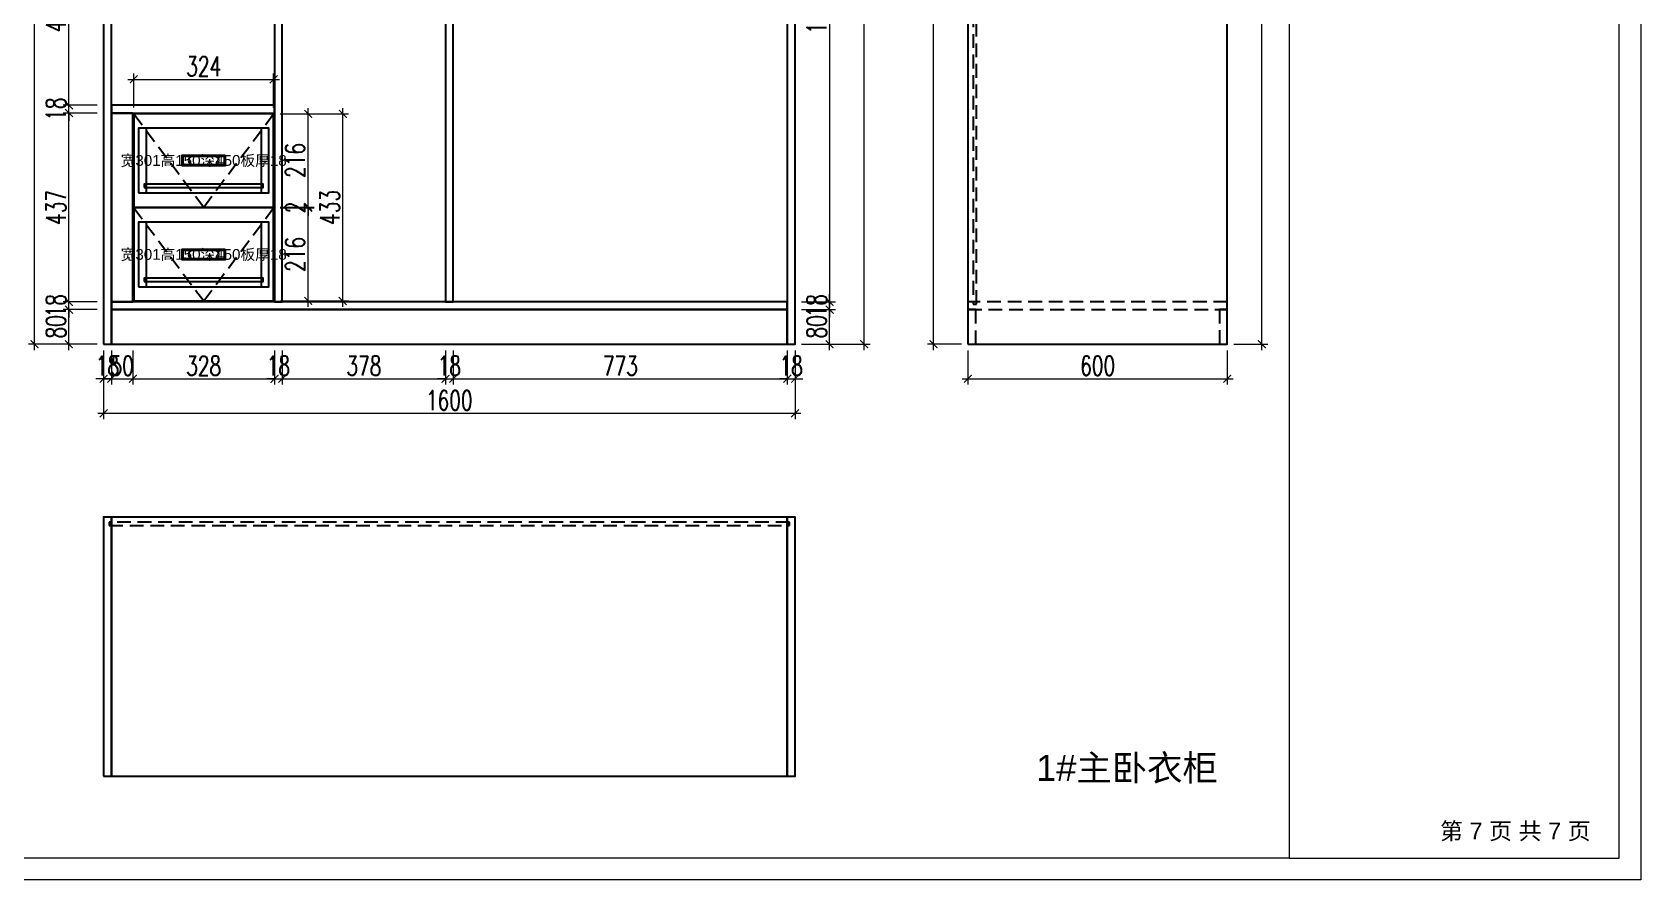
# Model space of a CAD drawing. Header units: millimetres. Extents: x -38266 to -32473, y -5741 to 727.
# Drawn here: x -36195 to -32473, y -5741 to -3779 of the extents above; entities that cross this region are included whole.
import ezdxf
from ezdxf.enums import TextEntityAlignment as Align

# ---------------------------------------------------------------- set-up
doc = ezdxf.new("R2010")
doc.units = ezdxf.units.MM
doc.header["$LTSCALE"] = 5
doc.linetypes.add('HIDDEN', pattern=[9.525, 6.35, -3.175])
for name, color, linetype in [('0-标注', 7, 'Continuous'), ('图框', 7, 'Continuous'), ('抽屉盒', 8, 'Continuous'), ('文字', 2, 'Continuous'), ('暗拉手', 252, 'Continuous'), ('柜体结构', 7, 'Continuous'), ('柜体虚线', 8, 'HIDDEN'), ('门板图纸', 6, 'Continuous'), ('门板开启线', 8, 'HIDDEN'), ('门板遮罩', 7, 'Continuous')]:
    doc.layers.add(name, color=color, linetype=linetype)
doc.styles.add('DIMTEXT', font='simplex.shx', dxfattribs={"width": 0.7, "bigfont": 'gbcbig.shx'})
doc.styles.get("Standard").update_dxf_attribs({"font": 'arial.ttf'})
doc.dimstyles.new('雷神标注3', dxfattribs={"dimscale": 15, "dimtxt": 3, "dimasz": 1.2, "dimexe": 0.9, "dimexo": 1, "dimgap": 0.5, "dimtad": 1, "dimdec": 0, "dimzin": 13, "dimdsep": 46, "dimtxsty": 'DIMTEXT', "dimblk1": 'ARCHTICK', "dimblk2": 'ARCHTICK', "dimsah": 1, "dimcen": 2, "dimdle": 0.9, "dimclrd": 1, "dimclre": 1, "dimclrt": 1, "dimadec": 1, "dimazin": 0, "dimtfac": 1, "dimtdec": 0, "dimtix": 1, "dimtmove": 1, "dimatfit": 3, "dimfxl": 5, "dimfxlon": 1, "dimtolj": 1, "dimtzin": 13, "dimlwd": 5, "dimlwe": 5, "dimarcsym": 0})

# ---------------------------------------------------------------- blocks, each defined once
blk = doc.blocks.new('雷神工具箱暗拉手')
at = {"ltscale": 133.333333}
blk.add_lwpolyline([(50, 12.5), (50, -12.5), (-50, -12.5), (-50, 12.5)], close=True, dxfattribs=at)
at = {"color": 250, "ltscale": 133.333333}
blk.add_lwpolyline([(47.5, 10), (47.5, -10), (-47.5, -10), (-47.5, 10)], close=True, dxfattribs=at)
at = {"color": 8, "ltscale": 133.333333}
blk.add_lwpolyline([(25, -10, 1), (25, 10), (-25, 10, 1), (-25, -10), (26.3, -10)], format="xyb", dxfattribs=at)
blk = doc.blocks.new('_ARCHTICK')
at = {"color": 0, "linetype": 'ByBlock', "const_width": 0.15}
blk.add_lwpolyline([(-0.5, -0.5), (0.5, 0.5)], dxfattribs=at)
blk = doc.blocks.new('*D8')
at = {"layer": '0-标注', "color": 1, "lineweight": 5, "transparency": 16777216}
for p, q in [((-35972.9, -3888.2), (-35622.4, -3888.2)), ((-35959.4, -3953.2), (-35959.4, -3874.7)), ((-35635.9, -3953.2), (-35635.9, -3874.7))]:
    blk.add_line(p, q, dxfattribs=at)
at = {"layer": 'Defpoints', "color": 0, "transparency": 16777216}
for p in [(-35635.9, -3888.2), (-35959.4, -3968.2), (-35635.9, -3968.2)]:
    blk.add_point(p, dxfattribs=at)
at = {"layer": '0-标注', "color": 1, "lineweight": 5, "transparency": 16777216, "xscale": 17.99999999999999, "yscale": 17.99999999999999, "zscale": 17.99999999999999, "rotation": 180}
blk.add_blockref('_ARCHTICK', (-35959.4, -3888.2), dxfattribs=at)
at = {"layer": '0-标注', "color": 1, "lineweight": 5, "transparency": 16777216, "xscale": 17.99999999999999, "yscale": 17.99999999999999, "zscale": 17.99999999999999}
blk.add_blockref('_ARCHTICK', (-35635.9, -3888.2), dxfattribs=at)
at = {"layer": '0-标注', "color": 1, "transparency": 16777216, "insert": (-35797.65, -3858.2), "char_height": 45, "attachment_point": 5, "style": 'DIMTEXT'}
blk.add_mtext('\\A1;324', dxfattribs=at)
blk = doc.blocks.new('*D9')
at = {"layer": '0-标注', "color": 1, "lineweight": 5, "transparency": 16777216}
for p, q in [((-35620.9, -4185.7), (-35542.4, -4185.7)), ((-35555.9, -4414.7), (-35555.9, -4172.2)), ((-35620.9, -4401.2), (-35542.4, -4401.2))]:
    blk.add_line(p, q, dxfattribs=at)
at = {"layer": 'Defpoints', "color": 0, "transparency": 16777216}
for p in [(-35635.9, -4185.7), (-35555.9, -4185.7), (-35635.9, -4401.2)]:
    blk.add_point(p, dxfattribs=at)
at = {"layer": '0-标注', "color": 1, "lineweight": 5, "transparency": 16777216, "xscale": 17.99999999999999, "yscale": 17.99999999999999, "zscale": 17.99999999999999}
for p, rotation in [((-35555.9, -4185.7), 90), ((-35555.9, -4401.2), 270)]:
    blk.add_blockref('_ARCHTICK', p, dxfattribs=dict(at, rotation=rotation))
at = {"layer": '0-标注', "color": 1, "transparency": 16777216, "insert": (-35585.9, -4293.45), "char_height": 45, "attachment_point": 5, "rotation": 90, "style": 'DIMTEXT'}
blk.add_mtext('\\A1;216', dxfattribs=at)
blk = doc.blocks.new('*D10')
at = {"layer": '0-标注', "color": 1, "lineweight": 5, "transparency": 16777216}
for p, q in [((-35555.9, -4183.7), (-35555.9, -4165.7)), ((-35620.9, -4183.7), (-35542.4, -4183.7)), ((-35620.9, -4185.7), (-35542.4, -4185.7)), ((-35555.9, -4185.7), (-35555.9, -4183.7)), ((-35555.9, -4185.7), (-35555.9, -4203.7))]:
    blk.add_line(p, q, dxfattribs=at)
at = {"layer": 'Defpoints', "color": 0, "transparency": 16777216}
for p in [(-35635.9, -4183.7), (-35635.9, -4185.7), (-35555.9, -4183.7)]:
    blk.add_point(p, dxfattribs=at)
at = {"layer": '0-标注', "color": 1, "lineweight": 5, "transparency": 16777216, "xscale": 17.99999999999999, "yscale": 17.99999999999999, "zscale": 17.99999999999999}
for p, rotation in [((-35555.9, -4183.7), 270), ((-35555.9, -4185.7), 90)]:
    blk.add_blockref('_ARCHTICK', p, dxfattribs=dict(at, rotation=rotation))
at = {"layer": '0-标注', "color": 1, "transparency": 16777216, "insert": (-35585.9, -4184.7), "char_height": 45, "attachment_point": 5, "rotation": 90, "style": 'DIMTEXT'}
blk.add_mtext('\\A1;2', dxfattribs=at)
blk = doc.blocks.new('*D11')
at = {"layer": '0-标注', "color": 1, "lineweight": 5, "transparency": 16777216}
for p, q in [((-35620.9, -3968.2), (-35542.4, -3968.2)), ((-35555.9, -4197.2), (-35555.9, -3954.7)), ((-35620.9, -4183.7), (-35542.4, -4183.7))]:
    blk.add_line(p, q, dxfattribs=at)
at = {"layer": 'Defpoints', "color": 0, "transparency": 16777216}
for p in [(-35635.9, -3968.2), (-35555.9, -3968.2), (-35635.9, -4183.7)]:
    blk.add_point(p, dxfattribs=at)
at = {"layer": '0-标注', "color": 1, "lineweight": 5, "transparency": 16777216, "xscale": 17.99999999999999, "yscale": 17.99999999999999, "zscale": 17.99999999999999}
for p, rotation in [((-35555.9, -3968.2), 90), ((-35555.9, -4183.7), 270)]:
    blk.add_blockref('_ARCHTICK', p, dxfattribs=dict(at, rotation=rotation))
at = {"layer": '0-标注', "color": 1, "transparency": 16777216, "insert": (-35585.9, -4075.95), "char_height": 45, "attachment_point": 5, "rotation": 90, "style": 'DIMTEXT'}
blk.add_mtext('\\A1;216', dxfattribs=at)
blk = doc.blocks.new('*D12')
at = {"layer": '0-标注', "color": 1, "lineweight": 5, "transparency": 16777216}
for p, q in [((-35550.9, -3968.2), (-35462.4, -3968.2)), ((-35475.9, -4414.7), (-35475.9, -3954.7)), ((-35550.9, -4401.2), (-35462.4, -4401.2))]:
    blk.add_line(p, q, dxfattribs=at)
at = {"layer": 'Defpoints', "color": 0, "transparency": 16777216}
for p in [(-35635.9, -3968.2), (-35475.9, -3968.2), (-35635.9, -4401.2)]:
    blk.add_point(p, dxfattribs=at)
at = {"layer": '0-标注', "color": 1, "lineweight": 5, "transparency": 16777216, "xscale": 17.99999999999999, "yscale": 17.99999999999999, "zscale": 17.99999999999999}
for p, rotation in [((-35475.9, -3968.2), 90), ((-35475.9, -4401.2), 270)]:
    blk.add_blockref('_ARCHTICK', p, dxfattribs=dict(at, rotation=rotation))
at = {"layer": '0-标注', "color": 1, "transparency": 16777216, "insert": (-35505.9, -4184.7), "char_height": 45, "attachment_point": 5, "rotation": 90, "style": 'DIMTEXT'}
blk.add_mtext('\\A1;433', dxfattribs=at)
blk = doc.blocks.new('*D37')
at = {"layer": '0-标注', "color": 1, "lineweight": 5, "transparency": 16777216}
for p, q in [((-36029.4, -4516.2), (-36029.4, -4594.7)), ((-36011.4, -4516.2), (-36011.4, -4594.7)), ((-36029.4, -4581.2), (-36047.4, -4581.2)), ((-36029.4, -4581.2), (-36011.4, -4581.2)), ((-36011.4, -4581.2), (-35993.4, -4581.2))]:
    blk.add_line(p, q, dxfattribs=at)
at = {"layer": 'Defpoints', "color": 0, "transparency": 16777216}
for p in [(-36029.4, -4501.2), (-36011.4, -4501.2), (-36011.4, -4581.2)]:
    blk.add_point(p, dxfattribs=at)
at = {"layer": '0-标注', "color": 1, "lineweight": 5, "transparency": 16777216, "xscale": 17.99999999999999, "yscale": 17.99999999999999, "zscale": 17.99999999999999}
blk.add_blockref('_ARCHTICK', (-36029.4, -4581.2), dxfattribs=at)
at = {"layer": '0-标注', "color": 1, "lineweight": 5, "transparency": 16777216, "xscale": 17.99999999999999, "yscale": 17.99999999999999, "zscale": 17.99999999999999, "rotation": 180}
blk.add_blockref('_ARCHTICK', (-36011.4, -4581.2), dxfattribs=at)
at = {"layer": '0-标注', "color": 1, "transparency": 16777216, "insert": (-36020.4, -4551.2), "char_height": 45, "attachment_point": 5, "style": 'DIMTEXT'}
blk.add_mtext('\\A1;18', dxfattribs=at)
blk = doc.blocks.new('*D38')
at = {"layer": '0-标注', "color": 1, "lineweight": 5, "transparency": 16777216}
for p, q in [((-36011.4, -4516.2), (-36011.4, -4594.7)), ((-35961.4, -4516.2), (-35961.4, -4594.7)), ((-36011.4, -4581.2), (-36029.4, -4581.2)), ((-36011.4, -4581.2), (-35961.4, -4581.2)), ((-35961.4, -4581.2), (-35943.4, -4581.2))]:
    blk.add_line(p, q, dxfattribs=at)
at = {"layer": 'Defpoints', "color": 0, "transparency": 16777216}
for p in [(-36011.4, -4501.2), (-35961.4, -4501.2), (-35961.4, -4581.2)]:
    blk.add_point(p, dxfattribs=at)
at = {"layer": '0-标注', "color": 1, "lineweight": 5, "transparency": 16777216, "xscale": 17.99999999999999, "yscale": 17.99999999999999, "zscale": 17.99999999999999}
blk.add_blockref('_ARCHTICK', (-36011.4, -4581.2), dxfattribs=at)
at = {"layer": '0-标注', "color": 1, "lineweight": 5, "transparency": 16777216, "xscale": 17.99999999999999, "yscale": 17.99999999999999, "zscale": 17.99999999999999, "rotation": 180}
blk.add_blockref('_ARCHTICK', (-35961.4, -4581.2), dxfattribs=at)
at = {"layer": '0-标注', "color": 1, "transparency": 16777216, "insert": (-35986.4, -4551.2), "char_height": 45, "attachment_point": 5, "style": 'DIMTEXT'}
blk.add_mtext('\\A1;50', dxfattribs=at)
blk = doc.blocks.new('*D39')
at = {"layer": '0-标注', "color": 1, "lineweight": 5, "transparency": 16777216}
for p, q in [((-35961.4, -4516.2), (-35961.4, -4594.7)), ((-35633.9, -4516.2), (-35633.9, -4594.7)), ((-35974.9, -4581.2), (-35620.4, -4581.2))]:
    blk.add_line(p, q, dxfattribs=at)
at = {"layer": 'Defpoints', "color": 0, "transparency": 16777216}
for p in [(-35961.4, -4501.2), (-35633.9, -4501.2), (-35633.9, -4581.2)]:
    blk.add_point(p, dxfattribs=at)
at = {"layer": '0-标注', "color": 1, "lineweight": 5, "transparency": 16777216, "xscale": 17.99999999999999, "yscale": 17.99999999999999, "zscale": 17.99999999999999, "rotation": 180}
blk.add_blockref('_ARCHTICK', (-35961.4, -4581.2), dxfattribs=at)
at = {"layer": '0-标注', "color": 1, "lineweight": 5, "transparency": 16777216, "xscale": 17.99999999999999, "yscale": 17.99999999999999, "zscale": 17.99999999999999}
blk.add_blockref('_ARCHTICK', (-35633.9, -4581.2), dxfattribs=at)
at = {"layer": '0-标注', "color": 1, "transparency": 16777216, "insert": (-35797.65, -4551.2), "char_height": 45, "attachment_point": 5, "style": 'DIMTEXT'}
blk.add_mtext('\\A1;328', dxfattribs=at)
blk = doc.blocks.new('*D40')
at = {"layer": '0-标注', "color": 1, "lineweight": 5, "transparency": 16777216}
for p, q in [((-35633.9, -4516.2), (-35633.9, -4594.7)), ((-35615.9, -4516.2), (-35615.9, -4594.7)), ((-35633.9, -4581.2), (-35651.9, -4581.2)), ((-35633.9, -4581.2), (-35615.9, -4581.2)), ((-35615.9, -4581.2), (-35597.9, -4581.2))]:
    blk.add_line(p, q, dxfattribs=at)
at = {"layer": 'Defpoints', "color": 0, "transparency": 16777216}
for p in [(-35633.9, -4501.2), (-35615.9, -4501.2), (-35615.9, -4581.2)]:
    blk.add_point(p, dxfattribs=at)
at = {"layer": '0-标注', "color": 1, "lineweight": 5, "transparency": 16777216, "xscale": 17.99999999999999, "yscale": 17.99999999999999, "zscale": 17.99999999999999}
blk.add_blockref('_ARCHTICK', (-35633.9, -4581.2), dxfattribs=at)
at = {"layer": '0-标注', "color": 1, "lineweight": 5, "transparency": 16777216, "xscale": 17.99999999999999, "yscale": 17.99999999999999, "zscale": 17.99999999999999, "rotation": 180}
blk.add_blockref('_ARCHTICK', (-35615.9, -4581.2), dxfattribs=at)
at = {"layer": '0-标注', "color": 1, "transparency": 16777216, "insert": (-35624.9, -4551.2), "char_height": 45, "attachment_point": 5, "style": 'DIMTEXT'}
blk.add_mtext('\\A1;18', dxfattribs=at)
blk = doc.blocks.new('*D41')
at = {"layer": '0-标注', "color": 1, "lineweight": 5, "transparency": 16777216}
for p, q in [((-35615.9, -4516.2), (-35615.9, -4594.7)), ((-35238.4, -4516.2), (-35238.4, -4594.7)), ((-35629.4, -4581.2), (-35224.9, -4581.2))]:
    blk.add_line(p, q, dxfattribs=at)
at = {"layer": 'Defpoints', "color": 0, "transparency": 16777216}
for p in [(-35615.9, -4501.2), (-35238.4, -4501.2), (-35238.4, -4581.2)]:
    blk.add_point(p, dxfattribs=at)
at = {"layer": '0-标注', "color": 1, "lineweight": 5, "transparency": 16777216, "xscale": 17.99999999999999, "yscale": 17.99999999999999, "zscale": 17.99999999999999, "rotation": 180}
blk.add_blockref('_ARCHTICK', (-35615.9, -4581.2), dxfattribs=at)
at = {"layer": '0-标注', "color": 1, "lineweight": 5, "transparency": 16777216, "xscale": 17.99999999999999, "yscale": 17.99999999999999, "zscale": 17.99999999999999}
blk.add_blockref('_ARCHTICK', (-35238.4, -4581.2), dxfattribs=at)
at = {"layer": '0-标注', "color": 1, "transparency": 16777216, "insert": (-35427.15, -4551.2), "char_height": 45, "attachment_point": 5, "style": 'DIMTEXT'}
blk.add_mtext('\\A1;378', dxfattribs=at)
blk = doc.blocks.new('*D42')
at = {"layer": '0-标注', "color": 1, "lineweight": 5, "transparency": 16777216}
for p, q in [((-35238.4, -4516.2), (-35238.4, -4594.7)), ((-35220.4, -4516.2), (-35220.4, -4594.7)), ((-35238.4, -4581.2), (-35256.4, -4581.2)), ((-35238.4, -4581.2), (-35220.4, -4581.2)), ((-35220.4, -4581.2), (-35202.4, -4581.2))]:
    blk.add_line(p, q, dxfattribs=at)
at = {"layer": 'Defpoints', "color": 0, "transparency": 16777216}
for p in [(-35238.4, -4501.2), (-35220.4, -4501.2), (-35220.4, -4581.2)]:
    blk.add_point(p, dxfattribs=at)
at = {"layer": '0-标注', "color": 1, "lineweight": 5, "transparency": 16777216, "xscale": 17.99999999999999, "yscale": 17.99999999999999, "zscale": 17.99999999999999}
blk.add_blockref('_ARCHTICK', (-35238.4, -4581.2), dxfattribs=at)
at = {"layer": '0-标注', "color": 1, "lineweight": 5, "transparency": 16777216, "xscale": 17.99999999999999, "yscale": 17.99999999999999, "zscale": 17.99999999999999, "rotation": 180}
blk.add_blockref('_ARCHTICK', (-35220.4, -4581.2), dxfattribs=at)
at = {"layer": '0-标注', "color": 1, "transparency": 16777216, "insert": (-35229.4, -4551.2), "char_height": 45, "attachment_point": 5, "style": 'DIMTEXT'}
blk.add_mtext('\\A1;18', dxfattribs=at)
blk = doc.blocks.new('*D43')
at = {"layer": '0-标注', "color": 1, "lineweight": 5, "transparency": 16777216}
for p, q in [((-35220.4, -4516.2), (-35220.4, -4594.7)), ((-34447.4, -4516.2), (-34447.4, -4594.7)), ((-35233.9, -4581.2), (-34433.9, -4581.2))]:
    blk.add_line(p, q, dxfattribs=at)
at = {"layer": 'Defpoints', "color": 0, "transparency": 16777216}
for p in [(-35220.4, -4501.2), (-34447.4, -4501.2), (-34447.4, -4581.2)]:
    blk.add_point(p, dxfattribs=at)
at = {"layer": '0-标注', "color": 1, "lineweight": 5, "transparency": 16777216, "xscale": 17.99999999999999, "yscale": 17.99999999999999, "zscale": 17.99999999999999, "rotation": 180}
blk.add_blockref('_ARCHTICK', (-35220.4, -4581.2), dxfattribs=at)
at = {"layer": '0-标注', "color": 1, "lineweight": 5, "transparency": 16777216, "xscale": 17.99999999999999, "yscale": 17.99999999999999, "zscale": 17.99999999999999}
blk.add_blockref('_ARCHTICK', (-34447.4, -4581.2), dxfattribs=at)
at = {"layer": '0-标注', "color": 1, "transparency": 16777216, "insert": (-34833.9, -4551.2), "char_height": 45, "attachment_point": 5, "style": 'DIMTEXT'}
blk.add_mtext('\\A1;773', dxfattribs=at)
blk = doc.blocks.new('*D44')
at = {"layer": '0-标注', "color": 1, "lineweight": 5, "transparency": 16777216}
for p, q in [((-34447.4, -4516.2), (-34447.4, -4594.7)), ((-34429.4, -4516.2), (-34429.4, -4594.7)), ((-34447.4, -4581.2), (-34465.4, -4581.2)), ((-34447.4, -4581.2), (-34429.4, -4581.2)), ((-34429.4, -4581.2), (-34411.4, -4581.2))]:
    blk.add_line(p, q, dxfattribs=at)
at = {"layer": 'Defpoints', "color": 0, "transparency": 16777216}
for p in [(-34447.4, -4501.2), (-34429.4, -4501.2), (-34429.4, -4581.2)]:
    blk.add_point(p, dxfattribs=at)
at = {"layer": '0-标注', "color": 1, "lineweight": 5, "transparency": 16777216, "xscale": 17.99999999999999, "yscale": 17.99999999999999, "zscale": 17.99999999999999}
blk.add_blockref('_ARCHTICK', (-34447.4, -4581.2), dxfattribs=at)
at = {"layer": '0-标注', "color": 1, "lineweight": 5, "transparency": 16777216, "xscale": 17.99999999999999, "yscale": 17.99999999999999, "zscale": 17.99999999999999, "rotation": 180}
blk.add_blockref('_ARCHTICK', (-34429.4, -4581.2), dxfattribs=at)
at = {"layer": '0-标注', "color": 1, "transparency": 16777216, "insert": (-34438.4, -4551.2), "char_height": 45, "attachment_point": 5, "style": 'DIMTEXT'}
blk.add_mtext('\\A1;18', dxfattribs=at)
blk = doc.blocks.new('*D45')
at = {"layer": '0-标注', "color": 1, "lineweight": 5, "transparency": 16777216}
for p, q in [((-36029.4, -4586.2), (-36029.4, -4674.7)), ((-34429.4, -4586.2), (-34429.4, -4674.7)), ((-36042.9, -4661.2), (-34415.9, -4661.2))]:
    blk.add_line(p, q, dxfattribs=at)
at = {"layer": 'Defpoints', "color": 0, "transparency": 16777216}
for p in [(-36029.4, -4501.2), (-34429.4, -4501.2), (-34429.4, -4661.2)]:
    blk.add_point(p, dxfattribs=at)
at = {"layer": '0-标注', "color": 1, "lineweight": 5, "transparency": 16777216, "xscale": 17.99999999999999, "yscale": 17.99999999999999, "zscale": 17.99999999999999, "rotation": 180}
blk.add_blockref('_ARCHTICK', (-36029.4, -4661.2), dxfattribs=at)
at = {"layer": '0-标注', "color": 1, "lineweight": 5, "transparency": 16777216, "xscale": 17.99999999999999, "yscale": 17.99999999999999, "zscale": 17.99999999999999}
blk.add_blockref('_ARCHTICK', (-34429.4, -4661.2), dxfattribs=at)
at = {"layer": '0-标注', "color": 1, "transparency": 16777216, "insert": (-35229.4, -4631.2), "char_height": 45, "attachment_point": 5, "style": 'DIMTEXT'}
blk.add_mtext('\\A1;1600', dxfattribs=at)
blk = doc.blocks.new('*D46')
at = {"layer": '0-标注', "color": 1, "lineweight": 5, "transparency": 16777216}
for p, q in [((-36044.4, -4421.2), (-36122.9, -4421.2)), ((-36109.4, -4514.7), (-36109.4, -4407.7)), ((-36044.4, -4501.2), (-36122.9, -4501.2))]:
    blk.add_line(p, q, dxfattribs=at)
at = {"layer": 'Defpoints', "color": 0, "transparency": 16777216}
for p in [(-36109.4, -4421.2), (-36029.4, -4421.2), (-36029.4, -4501.2)]:
    blk.add_point(p, dxfattribs=at)
at = {"layer": '0-标注', "color": 1, "lineweight": 5, "transparency": 16777216, "xscale": 17.99999999999999, "yscale": 17.99999999999999, "zscale": 17.99999999999999}
for p, rotation in [((-36109.4, -4421.2), 90), ((-36109.4, -4501.2), 270)]:
    blk.add_blockref('_ARCHTICK', p, dxfattribs=dict(at, rotation=rotation))
at = {"layer": '0-标注', "color": 1, "transparency": 16777216, "insert": (-36139.4, -4461.2), "char_height": 45, "attachment_point": 5, "rotation": 90, "style": 'DIMTEXT'}
blk.add_mtext('\\A1;80', dxfattribs=at)
blk = doc.blocks.new('*D47')
at = {"layer": '0-标注', "color": 1, "lineweight": 5, "transparency": 16777216}
for p, q in [((-36109.4, -4403.2), (-36109.4, -4385.2)), ((-36044.4, -4403.2), (-36122.9, -4403.2)), ((-36044.4, -4421.2), (-36122.9, -4421.2)), ((-36109.4, -4421.2), (-36109.4, -4403.2)), ((-36109.4, -4421.2), (-36109.4, -4439.2))]:
    blk.add_line(p, q, dxfattribs=at)
at = {"layer": 'Defpoints', "color": 0, "transparency": 16777216}
for p in [(-36109.4, -4403.2), (-36029.4, -4403.2), (-36029.4, -4421.2)]:
    blk.add_point(p, dxfattribs=at)
at = {"layer": '0-标注', "color": 1, "lineweight": 5, "transparency": 16777216, "xscale": 17.99999999999999, "yscale": 17.99999999999999, "zscale": 17.99999999999999}
for p, rotation in [((-36109.4, -4403.2), 270), ((-36109.4, -4421.2), 90)]:
    blk.add_blockref('_ARCHTICK', p, dxfattribs=dict(at, rotation=rotation))
at = {"layer": '0-标注', "color": 1, "transparency": 16777216, "insert": (-36139.4, -4412.2), "char_height": 45, "attachment_point": 5, "rotation": 90, "style": 'DIMTEXT'}
blk.add_mtext('\\A1;18', dxfattribs=at)
blk = doc.blocks.new('*D48')
at = {"layer": '0-标注', "color": 1, "lineweight": 5, "transparency": 16777216}
for p, q in [((-36044.4, -3966.2), (-36122.9, -3966.2)), ((-36109.4, -4416.7), (-36109.4, -3952.7)), ((-36044.4, -4403.2), (-36122.9, -4403.2))]:
    blk.add_line(p, q, dxfattribs=at)
at = {"layer": 'Defpoints', "color": 0, "transparency": 16777216}
for p in [(-36109.4, -3966.2), (-36029.4, -3966.2), (-36029.4, -4403.2)]:
    blk.add_point(p, dxfattribs=at)
at = {"layer": '0-标注', "color": 1, "lineweight": 5, "transparency": 16777216, "xscale": 17.99999999999999, "yscale": 17.99999999999999, "zscale": 17.99999999999999}
for p, rotation in [((-36109.4, -3966.2), 90), ((-36109.4, -4403.2), 270)]:
    blk.add_blockref('_ARCHTICK', p, dxfattribs=dict(at, rotation=rotation))
at = {"layer": '0-标注', "color": 1, "transparency": 16777216, "insert": (-36139.4, -4184.7), "char_height": 45, "attachment_point": 5, "rotation": 90, "style": 'DIMTEXT'}
blk.add_mtext('\\A1;437', dxfattribs=at)
blk = doc.blocks.new('*D49')
at = {"layer": '0-标注', "color": 1, "lineweight": 5, "transparency": 16777216}
for p, q in [((-36109.4, -3948.2), (-36109.4, -3930.2)), ((-36044.4, -3948.2), (-36122.9, -3948.2)), ((-36044.4, -3966.2), (-36122.9, -3966.2)), ((-36109.4, -3966.2), (-36109.4, -3948.2)), ((-36109.4, -3966.2), (-36109.4, -3984.2))]:
    blk.add_line(p, q, dxfattribs=at)
at = {"layer": 'Defpoints', "color": 0, "transparency": 16777216}
for p in [(-36109.4, -3948.2), (-36029.4, -3948.2), (-36029.4, -3966.2)]:
    blk.add_point(p, dxfattribs=at)
at = {"layer": '0-标注', "color": 1, "lineweight": 5, "transparency": 16777216, "xscale": 17.99999999999999, "yscale": 17.99999999999999, "zscale": 17.99999999999999}
for p, rotation in [((-36109.4, -3948.2), 270), ((-36109.4, -3966.2), 90)]:
    blk.add_blockref('_ARCHTICK', p, dxfattribs=dict(at, rotation=rotation))
at = {"layer": '0-标注', "color": 1, "transparency": 16777216, "insert": (-36139.4, -3957.2), "char_height": 45, "attachment_point": 5, "rotation": 90, "style": 'DIMTEXT'}
blk.add_mtext('\\A1;18', dxfattribs=at)
blk = doc.blocks.new('*D50')
at = {"layer": '0-标注', "color": 1, "lineweight": 5, "transparency": 16777216}
for p, q in [((-36044.4, -3529.2), (-36122.9, -3529.2)), ((-36109.4, -3961.7), (-36109.4, -3515.7)), ((-36044.4, -3948.2), (-36122.9, -3948.2))]:
    blk.add_line(p, q, dxfattribs=at)
at = {"layer": 'Defpoints', "color": 0, "transparency": 16777216}
for p in [(-36109.4, -3529.2), (-36029.4, -3529.2), (-36029.4, -3948.2)]:
    blk.add_point(p, dxfattribs=at)
at = {"layer": '0-标注', "color": 1, "lineweight": 5, "transparency": 16777216, "xscale": 17.99999999999999, "yscale": 17.99999999999999, "zscale": 17.99999999999999}
for p, rotation in [((-36109.4, -3529.2), 90), ((-36109.4, -3948.2), 270)]:
    blk.add_blockref('_ARCHTICK', p, dxfattribs=dict(at, rotation=rotation))
at = {"layer": '0-标注', "color": 1, "transparency": 16777216, "insert": (-36139.4, -3738.7), "char_height": 45, "attachment_point": 5, "rotation": 90, "style": 'DIMTEXT'}
blk.add_mtext('\\A1;419', dxfattribs=at)
blk = doc.blocks.new('*D56')
at = {"layer": '0-标注', "color": 1, "lineweight": 5, "transparency": 16777216}
for p, q in [((-36114.4, -2101.2), (-36202.9, -2101.2)), ((-36189.4, -4514.7), (-36189.4, -2087.7)), ((-36114.4, -4501.2), (-36202.9, -4501.2))]:
    blk.add_line(p, q, dxfattribs=at)
at = {"layer": 'Defpoints', "color": 0, "transparency": 16777216}
for p in [(-36189.4, -2101.2), (-36029.4, -2101.2), (-36029.4, -4501.2)]:
    blk.add_point(p, dxfattribs=at)
at = {"layer": '0-标注', "color": 1, "lineweight": 5, "transparency": 16777216, "xscale": 17.99999999999999, "yscale": 17.99999999999999, "zscale": 17.99999999999999}
for p, rotation in [((-36189.4, -2101.2), 90), ((-36189.4, -4501.2), 270)]:
    blk.add_blockref('_ARCHTICK', p, dxfattribs=dict(at, rotation=rotation))
at = {"layer": '0-标注', "color": 1, "transparency": 16777216, "insert": (-36219.4, -3301.2), "char_height": 45, "attachment_point": 5, "rotation": 90, "style": 'DIMTEXT'}
blk.add_mtext('\\A1;2400', dxfattribs=at)
blk = doc.blocks.new('*D63')
at = {"layer": '0-标注', "color": 1, "lineweight": 5, "transparency": 16777216}
for p, q in [((-34414.4, -4421.2), (-34335.9, -4421.2)), ((-34349.4, -4514.7), (-34349.4, -4407.7)), ((-34414.4, -4501.2), (-34335.9, -4501.2))]:
    blk.add_line(p, q, dxfattribs=at)
at = {"layer": 'Defpoints', "color": 0, "transparency": 16777216}
for p in [(-34429.4, -4421.2), (-34349.4, -4421.2), (-34429.4, -4501.2)]:
    blk.add_point(p, dxfattribs=at)
at = {"layer": '0-标注', "color": 1, "lineweight": 5, "transparency": 16777216, "xscale": 17.99999999999999, "yscale": 17.99999999999999, "zscale": 17.99999999999999}
for p, rotation in [((-34349.4, -4421.2), 90), ((-34349.4, -4501.2), 270)]:
    blk.add_blockref('_ARCHTICK', p, dxfattribs=dict(at, rotation=rotation))
at = {"layer": '0-标注', "color": 1, "transparency": 16777216, "insert": (-34379.4, -4461.2), "char_height": 45, "attachment_point": 5, "rotation": 90, "style": 'DIMTEXT'}
blk.add_mtext('\\A1;80', dxfattribs=at)
blk = doc.blocks.new('*D64')
at = {"layer": '0-标注', "color": 1, "lineweight": 5, "transparency": 16777216}
for p, q in [((-34349.4, -4403.2), (-34349.4, -4385.2)), ((-34414.4, -4403.2), (-34335.9, -4403.2)), ((-34414.4, -4421.2), (-34335.9, -4421.2)), ((-34349.4, -4421.2), (-34349.4, -4403.2)), ((-34349.4, -4421.2), (-34349.4, -4439.2))]:
    blk.add_line(p, q, dxfattribs=at)
at = {"layer": 'Defpoints', "color": 0, "transparency": 16777216}
for p in [(-34429.4, -4403.2), (-34429.4, -4421.2), (-34349.4, -4403.2)]:
    blk.add_point(p, dxfattribs=at)
at = {"layer": '0-标注', "color": 1, "lineweight": 5, "transparency": 16777216, "xscale": 17.99999999999999, "yscale": 17.99999999999999, "zscale": 17.99999999999999}
for p, rotation in [((-34349.4, -4403.2), 270), ((-34349.4, -4421.2), 90)]:
    blk.add_blockref('_ARCHTICK', p, dxfattribs=dict(at, rotation=rotation))
at = {"layer": '0-标注', "color": 1, "transparency": 16777216, "insert": (-34379.4, -4412.2), "char_height": 45, "attachment_point": 5, "rotation": 90, "style": 'DIMTEXT'}
blk.add_mtext('\\A1;18', dxfattribs=at)
blk = doc.blocks.new('*D71')
at = {"layer": '0-标注', "color": 1, "lineweight": 5, "transparency": 16777216}
for p, q in [((-34344.4, -2101.2), (-34255.9, -2101.2)), ((-34269.4, -4514.7), (-34269.4, -2087.7)), ((-34344.4, -4501.2), (-34255.9, -4501.2))]:
    blk.add_line(p, q, dxfattribs=at)
at = {"layer": 'Defpoints', "color": 0, "transparency": 16777216}
for p in [(-34429.4, -2101.2), (-34269.4, -2101.2), (-34429.4, -4501.2)]:
    blk.add_point(p, dxfattribs=at)
at = {"layer": '0-标注', "color": 1, "lineweight": 5, "transparency": 16777216, "xscale": 17.99999999999999, "yscale": 17.99999999999999, "zscale": 17.99999999999999}
for p, rotation in [((-34269.4, -2101.2), 90), ((-34269.4, -4501.2), 270)]:
    blk.add_blockref('_ARCHTICK', p, dxfattribs=dict(at, rotation=rotation))
at = {"layer": '0-标注', "color": 1, "transparency": 16777216, "insert": (-34299.4, -3301.2), "char_height": 45, "attachment_point": 5, "rotation": 90, "style": 'DIMTEXT'}
blk.add_mtext('\\A1;2400', dxfattribs=at)
blk = doc.blocks.new('*D72')
at = {"layer": '0-标注', "color": 1, "lineweight": 5, "transparency": 16777216}
for p, q in [((-34349.4, -3041.7), (-34349.4, -4416.7)), ((-34414.4, -3055.2), (-34335.9, -3055.2)), ((-34414.4, -4403.2), (-34335.9, -4403.2))]:
    blk.add_line(p, q, dxfattribs=at)
at = {"layer": 'Defpoints', "color": 0, "transparency": 16777216}
for p in [(-34429.4, -3055.2), (-34429.4, -4403.2), (-34349.4, -4403.2)]:
    blk.add_point(p, dxfattribs=at)
at = {"layer": '0-标注', "color": 1, "lineweight": 5, "transparency": 16777216, "xscale": 17.99999999999999, "yscale": 17.99999999999999, "zscale": 17.99999999999999}
for p, rotation in [((-34349.4, -3055.2), 90), ((-34349.4, -4403.2), 270)]:
    blk.add_blockref('_ARCHTICK', p, dxfattribs=dict(at, rotation=rotation))
at = {"layer": '0-标注', "color": 1, "transparency": 16777216, "insert": (-34379.4, -3729.2), "char_height": 45, "attachment_point": 5, "rotation": 90, "style": 'DIMTEXT'}
blk.add_mtext('\\A1;1348', dxfattribs=at)
blk = doc.blocks.new('*D75')
at = {"layer": '0-标注', "color": 1, "lineweight": 5, "transparency": 16777216}
for p, q in [((-34029.4, -4516.2), (-34029.4, -4594.7)), ((-33429.4, -4516.2), (-33429.4, -4594.7)), ((-34042.9, -4581.2), (-33415.9, -4581.2))]:
    blk.add_line(p, q, dxfattribs=at)
at = {"layer": 'Defpoints', "color": 0, "transparency": 16777216}
for p in [(-34029.4, -4501.2), (-33429.4, -4501.2), (-33429.4, -4581.2)]:
    blk.add_point(p, dxfattribs=at)
at = {"layer": '0-标注', "color": 1, "lineweight": 5, "transparency": 16777216, "xscale": 17.99999999999999, "yscale": 17.99999999999999, "zscale": 17.99999999999999, "rotation": 180}
blk.add_blockref('_ARCHTICK', (-34029.4, -4581.2), dxfattribs=at)
at = {"layer": '0-标注', "color": 1, "lineweight": 5, "transparency": 16777216, "xscale": 17.99999999999999, "yscale": 17.99999999999999, "zscale": 17.99999999999999}
blk.add_blockref('_ARCHTICK', (-33429.4, -4581.2), dxfattribs=at)
at = {"layer": '0-标注', "color": 1, "transparency": 16777216, "insert": (-33729.4, -4551.2), "char_height": 45, "attachment_point": 5, "style": 'DIMTEXT'}
blk.add_mtext('\\A1;600', dxfattribs=at)
blk = doc.blocks.new('*D76')
at = {"layer": '0-标注', "color": 1, "lineweight": 5, "transparency": 16777216}
for p, q in [((-34044.4, -2101.2), (-34122.9, -2101.2)), ((-34109.4, -4514.7), (-34109.4, -2087.7)), ((-34044.4, -4501.2), (-34122.9, -4501.2))]:
    blk.add_line(p, q, dxfattribs=at)
at = {"layer": 'Defpoints', "color": 0, "transparency": 16777216}
for p in [(-34109.4, -2101.2), (-34029.4, -2101.2), (-34029.4, -4501.2)]:
    blk.add_point(p, dxfattribs=at)
at = {"layer": '0-标注', "color": 1, "lineweight": 5, "transparency": 16777216, "xscale": 17.99999999999999, "yscale": 17.99999999999999, "zscale": 17.99999999999999}
for p, rotation in [((-34109.4, -2101.2), 90), ((-34109.4, -4501.2), 270)]:
    blk.add_blockref('_ARCHTICK', p, dxfattribs=dict(at, rotation=rotation))
at = {"layer": '0-标注', "color": 1, "transparency": 16777216, "insert": (-34139.4, -3301.2), "char_height": 45, "attachment_point": 5, "rotation": 90, "style": 'DIMTEXT'}
blk.add_mtext('\\A1;2400', dxfattribs=at)
blk = doc.blocks.new('*D78')
at = {"layer": '0-标注', "color": 1, "lineweight": 5, "transparency": 16777216}
for p, q in [((-33414.4, -2101.2), (-33335.9, -2101.2)), ((-33349.4, -4514.7), (-33349.4, -2087.7)), ((-33414.4, -4501.2), (-33335.9, -4501.2))]:
    blk.add_line(p, q, dxfattribs=at)
at = {"layer": 'Defpoints', "color": 0, "transparency": 16777216}
for p in [(-33429.4, -2101.2), (-33349.4, -2101.2), (-33429.4, -4501.2)]:
    blk.add_point(p, dxfattribs=at)
at = {"layer": '0-标注', "color": 1, "lineweight": 5, "transparency": 16777216, "xscale": 17.99999999999999, "yscale": 17.99999999999999, "zscale": 17.99999999999999}
for p, rotation in [((-33349.4, -2101.2), 90), ((-33349.4, -4501.2), 270)]:
    blk.add_blockref('_ARCHTICK', p, dxfattribs=dict(at, rotation=rotation))
at = {"layer": '0-标注', "color": 1, "transparency": 16777216, "insert": (-33379.4, -3301.2), "char_height": 45, "attachment_point": 5, "rotation": 90, "style": 'DIMTEXT'}
blk.add_mtext('\\A1;2400', dxfattribs=at)
blk = doc.blocks.new('雷神图框')
at = {"color": 4, "lineweight": 5}
for p, q in [((297.35, 210.02), (297.35, 0)), ((297.35, 0), (0, 0))]:
    blk.add_line(p, q, dxfattribs=at)
at = {"color": 0, "lineweight": 5}
for p, q in [((294.78, 2.58), (294.78, 207.44)), ((294.78, 2.58), (294.78, 205.24)), ((255.61, 2.58), (294.78, 2.58))]:
    blk.add_line(p, q, dxfattribs=at)
at = {"lineweight": 5}
blk.add_lwpolyline([(2.58, 207.44), (255.61, 207.44), (255.61, 2.58), (2.58, 2.58)], close=True, dxfattribs=at)

msp = doc.modelspace()

# ---------------------------------------------------------------- linework, layer by layer
at = {"layer": '柜体结构', "color": 7}
for points in [[(-36029.4, -4501.2), (-36011.4, -4501.2), (-36011.4, -2101.2), (-36029.4, -2101.2)], [(-34447.4, -4501.2), (-34429.4, -4501.2), (-34429.4, -2101.2), (-34447.4, -2101.2)], [(-34029.4, -4501.2), (-33429.4, -4501.2), (-33429.4, -2101.2), (-34029.4, -2101.2)], [(-36011.4, -4421.2), (-34447.4, -4421.2), (-34447.4, -4403.2), (-36011.4, -4403.2)], [(-36011.4, -4501.2), (-34447.4, -4501.2), (-34447.4, -4421.2), (-36011.4, -4421.2)], [(-36029.4, -5501.2), (-36011.4, -5501.2), (-36011.4, -4901.2), (-36029.4, -4901.2)], [(-36011.4, -5501.2), (-34447.4, -5501.2), (-34447.4, -4901.2), (-36011.4, -4901.2)], [(-34447.4, -5501.2), (-34429.4, -5501.2), (-34429.4, -4901.2), (-34447.4, -4901.2)]]:
    msp.add_lwpolyline(points, close=True, dxfattribs=at)
at = {"layer": '柜体结构'}
for points in [[(-35238.4, -4403.2), (-35220.4, -4403.2), (-35220.4, -2637.2), (-35238.4, -2637.2)], [(-35633.9, -4403.2), (-35615.9, -4403.2), (-35615.9, -3529.2), (-35633.9, -3529.2)], [(-36011.4, -4403.2), (-35961.4, -4403.2), (-35961.4, -3966.2), (-36011.4, -3966.2)]]:
    msp.add_lwpolyline(points, close=True, dxfattribs=at)
at = {"layer": '柜体虚线', "color": 7}
for points in [[(-34017.4, -4408.2), (-34009.4, -4408.2), (-34009.4, -2164.2), (-34017.4, -2164.2)], [(-34029.4, -4421.2), (-33429.4, -4421.2), (-33429.4, -4403.2), (-34029.4, -4403.2)], [(-34029.4, -4501.2), (-34011.4, -4501.2), (-34011.4, -4421.2), (-34029.4, -4421.2)], [(-33447.4, -4501.2), (-33429.4, -4501.2), (-33429.4, -4421.2), (-33447.4, -4421.2)], [(-36016.4, -4921.2), (-34442.4, -4921.2), (-34442.4, -4913.2), (-36016.4, -4913.2)]]:
    msp.add_lwpolyline(points, close=True, dxfattribs=at)

# ---------------------------------------------------------------- texts
at = {"layer": '图框'}
msp.add_text('第 7 页 共 7 页', height=38.969, dxfattribs=at).set_placement((-32588.5, -5659.2), align=Align.BOTTOM_RIGHT)
at = {"layer": '文字', "color": 2}
msp.add_text('1#主卧衣柜', height=60, dxfattribs=at).set_placement((-33871.8, -5511.9))

# ---------------------------------------------------------------- dimensions: what is measured, and where the dimension line sits
at = {"layer": '0-标注', "color": 7}
for p1, p2, distance, picture, middle in [((-36029.4, -4501.2), (-36029.4, -2101.2), 160, '*D56', (-36219.4, -3301.2)), ((-34429.4, -4501.2), (-34429.4, -2101.2), -160, '*D71', (-34299.4, -3301.2)), ((-34029.4, -4501.2), (-34029.4, -2101.2), 80, '*D76', (-34139.4, -3301.2)), ((-33429.4, -4501.2), (-33429.4, -2101.2), -80, '*D78', (-33379.4, -3301.2)), ((-34429.4, -3055.2), (-34429.4, -4403.2), 80, '*D72', (-34379.4, -3729.2)), ((-36029.4, -3948.2), (-36029.4, -3529.2), 80, '*D50', (-36139.4, -3738.7)), ((-36029.4, -3966.2), (-36029.4, -3948.2), 80, '*D49', (-36139.4, -3957.2)), ((-36029.4, -4403.2), (-36029.4, -3966.2), 80, '*D48', (-36139.4, -4184.7)), ((-36029.4, -4421.2), (-36029.4, -4403.2), 80, '*D47', (-36139.4, -4412.2)), ((-34429.4, -4421.2), (-34429.4, -4403.2), -80, '*D64', (-34379.4, -4412.2)), ((-36029.4, -4501.2), (-36029.4, -4421.2), 80, '*D46', (-36139.4, -4461.2)), ((-34429.4, -4501.2), (-34429.4, -4421.2), -80, '*D63', (-34379.4, -4461.2)), ((-36029.4, -4501.2), (-36011.4, -4501.2), -80, '*D37', (-36020.4, -4551.2)), ((-36029.4, -4501.2), (-34429.4, -4501.2), -160, '*D45', (-35229.4, -4631.2)), ((-36011.4, -4501.2), (-35961.4, -4501.2), -80, '*D38', (-35986.4, -4551.2)), ((-35961.4, -4501.2), (-35633.9, -4501.2), -80, '*D39', (-35797.65, -4551.2)), ((-35633.9, -4501.2), (-35615.9, -4501.2), -80, '*D40', (-35624.9, -4551.2)), ((-35615.9, -4501.2), (-35238.4, -4501.2), -80, '*D41', (-35427.15, -4551.2)), ((-35238.4, -4501.2), (-35220.4, -4501.2), -80, '*D42', (-35229.4, -4551.2)), ((-35220.4, -4501.2), (-34447.4, -4501.2), -80, '*D43', (-34833.9, -4551.2)), ((-34447.4, -4501.2), (-34429.4, -4501.2), -80, '*D44', (-34438.4, -4551.2)), ((-34029.4, -4501.2), (-33429.4, -4501.2), -80, '*D75', (-33729.4, -4551.2))]:
    dim = msp.add_aligned_dim(p1=p1, p2=p2, distance=distance, dimstyle='雷神标注3', dxfattribs=at)
    dim.commit()
    dim.dimension.update_dxf_attribs({"geometry": picture, "text_midpoint": middle})

# ---------------------------------------------------------------- next in the draw order: wipeouts: each hides what was drawn before it
msp.add_wipeout([(-35959.4, -4401.2), (-35635.9, -4401.2), (-35635.9, -4185.7), (-35959.4, -4185.7)]).dxf.layer = '门板遮罩'

# ---------------------------------------------------------------- next in the draw order: linework, layer by layer
at = {"layer": '抽屉盒', "color": 7}
for points in [[(-35948.4, -4368.4), (-35646.9, -4368.4), (-35646.9, -4218.4), (-35948.4, -4218.4)], [(-35948.4, -4368.4), (-35930.4, -4368.4), (-35930.4, -4218.4), (-35948.4, -4218.4)], [(-35664.9, -4368.4), (-35646.9, -4368.4), (-35646.9, -4218.4), (-35664.9, -4218.4)], [(-35935.4, -4356.4), (-35659.9, -4356.4), (-35659.9, -4348.4), (-35935.4, -4348.4)]]:
    msp.add_lwpolyline(points, close=True, dxfattribs=at)
at = {"layer": '门板图纸'}
msp.add_lwpolyline([(-35959.4, -4401.2), (-35635.9, -4401.2), (-35635.9, -4185.7), (-35959.4, -4185.7)], close=True, dxfattribs=at)
at = {"layer": '门板开启线'}
msp.add_lwpolyline([(-35959.4, -4185.7), (-35797.7, -4401.2), (-35635.9, -4185.7)], dxfattribs=at)

# ---------------------------------------------------------------- next in the draw order: block references
at = {"layer": '暗拉手'}
msp.add_blockref('雷神工具箱暗拉手', (-35797.7, -4293.4), dxfattribs=at)

# ---------------------------------------------------------------- next in the draw order: texts
at = {"layer": '抽屉盒', "color": 7}
msp.add_text('宽301高150深450板厚18', height=25, dxfattribs=at).set_placement((-35797.7, -4293.4), align=Align.MIDDLE_CENTER)

# ---------------------------------------------------------------- next in the draw order: wipeouts: each hides what was drawn before it
msp.add_wipeout([(-35959.4, -4183.7), (-35635.9, -4183.7), (-35635.9, -3968.2), (-35959.4, -3968.2)]).dxf.layer = '门板遮罩'

# ---------------------------------------------------------------- next in the draw order: linework, layer by layer
for points in [[(-35948.4, -4150.9), (-35646.9, -4150.9), (-35646.9, -4000.9), (-35948.4, -4000.9)], [(-35948.4, -4150.9), (-35930.4, -4150.9), (-35930.4, -4000.9), (-35948.4, -4000.9)], [(-35664.9, -4150.9), (-35646.9, -4150.9), (-35646.9, -4000.9), (-35664.9, -4000.9)], [(-35935.4, -4138.9), (-35659.9, -4138.9), (-35659.9, -4130.9), (-35935.4, -4130.9)]]:
    msp.add_lwpolyline(points, close=True, dxfattribs=at)
at = {"layer": '柜体结构'}
msp.add_lwpolyline([(-36011.4, -3966.2), (-35633.9, -3966.2), (-35633.9, -3948.2), (-36011.4, -3948.2)], close=True, dxfattribs=at)
at = {"layer": '门板图纸'}
msp.add_lwpolyline([(-35959.4, -4183.7), (-35635.9, -4183.7), (-35635.9, -3968.2), (-35959.4, -3968.2)], close=True, dxfattribs=at)
at = {"layer": '门板开启线'}
msp.add_lwpolyline([(-35959.4, -3968.2), (-35797.7, -4183.7), (-35635.9, -3968.2)], dxfattribs=at)

# ---------------------------------------------------------------- next in the draw order: block references
at = {"layer": '图框', "xscale": 19.48455376630079, "yscale": 19.48455376630079, "zscale": 19.48455376630079}
msp.add_blockref('雷神图框', (-38266.4, -5741), dxfattribs=at)
at = {"layer": '暗拉手'}
msp.add_blockref('雷神工具箱暗拉手', (-35797.7, -4075.9), dxfattribs=at)

# ---------------------------------------------------------------- next in the draw order: texts
at = {"layer": '抽屉盒', "color": 7}
msp.add_text('宽301高150深450板厚18', height=25, dxfattribs=at).set_placement((-35797.7, -4075.9), align=Align.MIDDLE_CENTER)

# ---------------------------------------------------------------- next in the draw order: dimensions: what is measured, and where the dimension line sits
at = {"layer": '0-标注', "color": 7}
for p1, p2, distance, picture, middle in [((-35959.4, -3968.2), (-35635.9, -3968.2), 80, '*D8', (-35797.65, -3858.2)), ((-35635.9, -4183.7), (-35635.9, -3968.2), -80, '*D11', (-35585.9, -4075.95)), ((-35635.9, -4401.2), (-35635.9, -3968.2), -160, '*D12', (-35505.9, -4184.7)), ((-35635.9, -4185.7), (-35635.9, -4183.7), -80, '*D10', (-35585.9, -4184.7)), ((-35635.9, -4401.2), (-35635.9, -4185.7), -80, '*D9', (-35585.9, -4293.45))]:
    dim = msp.add_aligned_dim(p1=p1, p2=p2, distance=distance, dimstyle='雷神标注3', dxfattribs=at)
    dim.commit()
    dim.dimension.update_dxf_attribs({"geometry": picture, "text_midpoint": middle})

doc.saveas('drawing.dxf')
